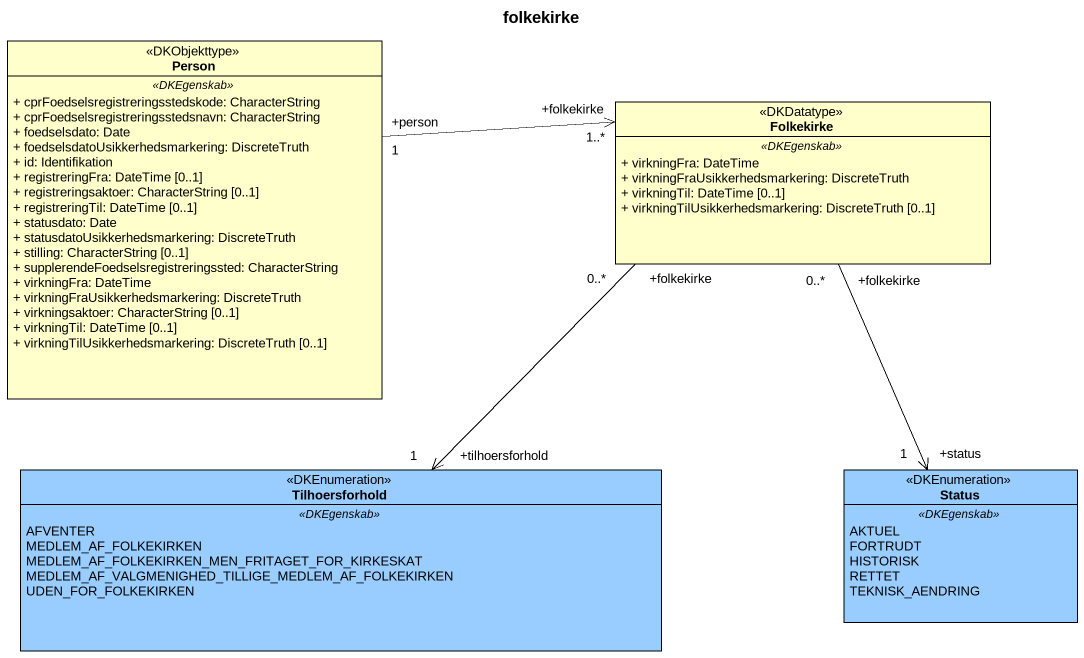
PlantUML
@startuml
title folkekirke
hide circle
hide empty members
skinparam classAttributeIconSize 0
class "Person" as Person_ <<DKObjekttype>> {
  .. <<DKEgenskab>> ..
  + cprFoedselsregistreringsstedskode: CharacterString
  + cprFoedselsregistreringsstedsnavn: CharacterString
  + foedselsdato: Date
  + foedselsdatoUsikkerhedsmarkering: DiscreteTruth
  + id: Identifikation
  + registreringFra: DateTime [0..1]
  + registreringsaktoer: CharacterString [0..1]
  + registreringTil: DateTime [0..1]
  + statusdato: Date
  + statusdatoUsikkerhedsmarkering: DiscreteTruth
  + stilling: CharacterString [0..1]
  + supplerendeFoedselsregistreringssted: CharacterString
  + virkningFra: DateTime
  + virkningFraUsikkerhedsmarkering: DiscreteTruth
  + virkningsaktoer: CharacterString [0..1]
  + virkningTil: DateTime [0..1]
  + virkningTilUsikkerhedsmarkering: DiscreteTruth [0..1]
}
class Folkekirke <<DKDatatype>> {
  .. <<DKEgenskab>> ..
  + virkningFra: DateTime
  + virkningFraUsikkerhedsmarkering: DiscreteTruth
  + virkningTil: DateTime [0..1]
  + virkningTilUsikkerhedsmarkering: DiscreteTruth [0..1]
}
enum Tilhoersforhold <<DKEnumeration>> #99CCFF {
  .. <<DKEgenskab>> ..
  AFVENTER
  MEDLEM_AF_FOLKEKIRKEN
  MEDLEM_AF_FOLKEKIRKEN_MEN_FRITAGET_FOR_KIRKESKAT
  MEDLEM_AF_VALGMENIGHED_TILLIGE_MEDLEM_AF_FOLKEKIRKEN
  UDEN_FOR_FOLKEKIRKEN
}
enum Status <<DKEnumeration>> #99CCFF {
  .. <<DKEgenskab>> ..
  AKTUEL
  FORTRUDT
  HISTORISK
  RETTET
  TEKNISK_AENDRING
}
Person_ "+person\n1" -right-> "+folkekirke\n1..*" Folkekirke
Folkekirke "+folkekirke\n0..*" --> "+tilhoersforhold\n1" Tilhoersforhold
Folkekirke "+folkekirke\n0..*" --> "+status\n1" Status
@enduml
